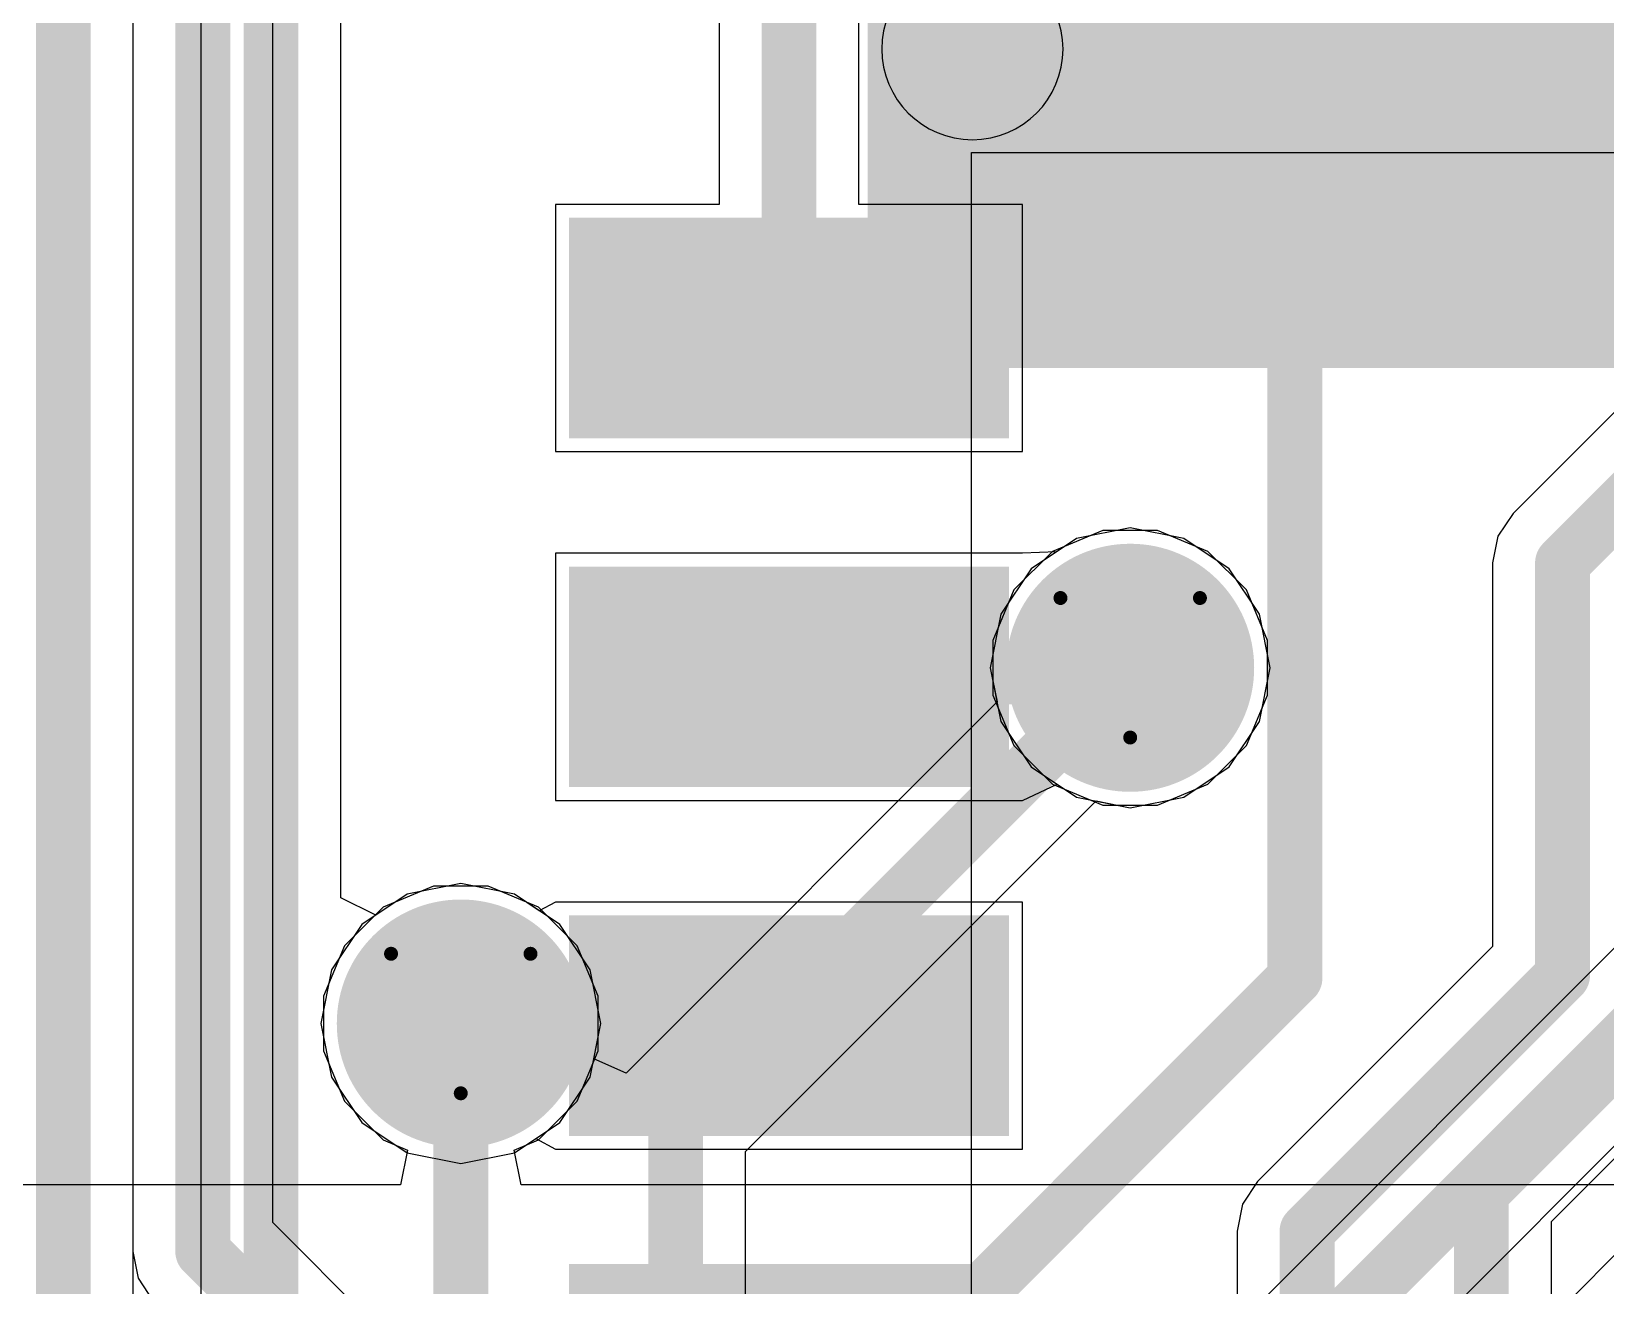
# Model space of a CAD drawing. Header units: inches. Extents: x -3 to 423, y -3 to 110.
# Drawn here: x 38.59 to 44.33, y 62.39 to 66.96 of the extents above; entities that cross this region are included whole.
import ezdxf

# ---------------------------------------------------------------- set-up
doc = ezdxf.new("R2010")
doc.units = ezdxf.units.IN
for name, color, linetype in [('Bottom Layer', 5, 'Continuous'), ('Bottom Paste', 16, 'Continuous'), ('Bottom Solder', 6, 'Continuous'), ('Drill Drawing', 1, 'Continuous'), ('Mechanical 15', 56, 'Continuous'), ('Mid Layer', 16, 'Continuous'), ('Mid Layer 2', 76, 'Continuous'), ('Top Layer', 1, 'Continuous'), ('Top Overlay', 2, 'Continuous'), ('Top Paste', 8, 'Continuous'), ('Top Solder', 216, 'Continuous'), ('Via Holes', 16, 'Continuous')]:
    doc.layers.add(name, color=color, linetype=linetype)

# ---------------------------------------------------------------- blocks, each defined once
blk = doc.blocks.new('50SVPF68M_B_43')
at = {"layer": 'Bottom Layer'}
blk.add_hatch(color=5, dxfattribs=at).paths.add_polyline_path([(2.2499955, 0.8250047), (6.7499865, 0.8250047), (6.7499865, -0.8250047), (2.2499955, -0.8250047)])
at = {"layer": 'Bottom Paste'}
blk.add_hatch(color=16, dxfattribs=at).paths.add_polyline_path([(2.2499955, 0.8250047), (6.7499865, 0.8250047), (6.7499865, -0.8250047), (2.2499955, -0.8250047)])
at = {"layer": 'Bottom Solder'}
blk.add_hatch(color=6, dxfattribs=at).paths.add_polyline_path([(2.1991955, 0.8758046999999999), (6.8007865, 0.8758046999999999), (6.8007865, -0.8758046999999999), (2.1991955, -0.8758046999999999)])
blk = doc.blocks.new('SOIC8_1_27_5X4MM_56')
at = {"layer": 'Top Layer'}
for points in [[(-2.2049994, -3.39999955), (-2.2049994, -1.99999981), (-1.6050006, -1.99999981), (-1.6050006, -3.39999955)], [(-0.9349993999999998, -3.39999955), (-0.9349994, -1.99999981), (-0.3350006000000001, -1.99999981), (-0.3350005999999998, -3.39999955)], [(0.3350006000000001, -3.39999955), (0.3350005999999998, -1.99999981), (0.9349993999999998, -1.99999981), (0.9349994, -3.39999955)]]:
    blk.add_hatch(color=1, dxfattribs=at).paths.add_polyline_path(points)
at = {"layer": 'Top Paste'}
for points in [[(-2.2049994, -3.39999955), (-2.2049994, -1.99999981), (-1.6050006, -1.99999981), (-1.6050006, -3.39999955)], [(-0.9349993999999998, -3.39999955), (-0.9349994, -1.99999981), (-0.3350006000000001, -1.99999981), (-0.3350005999999998, -3.39999955)], [(0.3350006000000001, -3.39999955), (0.3350005999999998, -1.99999981), (0.9349993999999998, -1.99999981), (0.9349994, -3.39999955)]]:
    blk.add_hatch(color=8, dxfattribs=at).paths.add_polyline_path(points)
at = {"layer": 'Top Solder'}
for points in [[(-2.3065994, -3.501599549999999), (-2.3065994, -1.89839981), (-1.5034006, -1.89839981), (-1.5034006, -3.501599549999999)], [(-1.0365994, -3.501599549999999), (-1.0365994, -1.89839981), (-0.2334006000000002, -1.89839981), (-0.2334005999999998, -3.501599549999999)], [(0.2334006000000002, -3.501599549999999), (0.2334005999999998, -1.89839981), (1.0365994, -1.89839981), (1.0365994, -3.501599549999999)], [(1.5034006, -3.501599549999999), (1.5034006, -1.89839981), (2.3065994, -1.89839981), (2.3065994, -3.501599549999999)]]:
    blk.add_hatch(color=216, dxfattribs=at).paths.add_polyline_path(points)
at = {"layer": 'Mechanical 15'}
for p, q in [((-2.54456946, -2.03564998), (-2.54456946, 2.032)), ((2.54, -2.03564998), (-2.54456946, -2.03564998))]:
    blk.add_line(p, q, dxfattribs=at)
at = {"layer": 'Top Overlay'}
for points in [[(-2.50000008, -1.26891034, 0.127, 0.127, 0), (-2.50000008, 2.00000108, 0.127, 0.127, 0)], [(-1.76890934, -2.00000108, 0.127, 0.127, 0), (-2.50000008, -1.26891034, 0.127, 0.127, 0)]]:
    blk.add_lwpolyline(points, format="xyseb", dxfattribs=at)
for points, format in [([(-2.53175008, -1.26891034, 0.0635, 0.0635, 1), (-2.46825008, -1.26891034, 0.0635, 0.0635, 1)], "xyseb"), ([(-2.53175008, -1.26891034, 0.0635, 0.0635, 1), (-2.46825008, -1.26891034, 0.0635, 0.0635, 1)], "xyseb"), ([(-2.5908, -2.032, 1), (-3.2512, -2.032, 1)], "xyb"), ([(-2.92379908, -2.10000088, 0.1524, 0.1524, 1), (-3.07619908, -2.10000088, 0.1524, 0.1524, 1)], "xyseb"), ([(-1.80065934, -2.00000108, 0.0635, 0.0635, 1), (-1.73715934, -2.00000108, 0.0635, 0.0635, 1)], "xyseb"), ([(-2.96189908, -2.10000088, 0.0762, 0.0762, 1), (-2.88569908, -2.10000088, 0.0762, 0.0762, 1)], "xyseb"), ([(-2.5908, -2.032, 1), (-2.5908, -2.032, 1)], "xyb")]:
    blk.add_lwpolyline(points, format=format, close=True, dxfattribs=at)

msp = doc.modelspace()

# ---------------------------------------------------------------- hatches: boundary and pattern name
at = {"layer": 'Bottom Layer'}
h = msp.add_hatch(color=5, dxfattribs=at)
edge = h.paths.add_edge_path()
edge.add_arc((42.5958, 64.643), 0.3499993, 0, 360)
h = msp.add_hatch(color=5, dxfattribs=at)
edge = h.paths.add_edge_path()
edge.add_arc((40.1574, 63.3476), 0.3499993, 0, 360)
at = {"layer": 'Bottom Solder'}
h = msp.add_hatch(color=6, dxfattribs=at)
edge = h.paths.add_edge_path()
edge.add_arc((42.5958, 64.643), 0.4515993, 0, 360)
h = msp.add_hatch(color=6, dxfattribs=at)
edge = h.paths.add_edge_path()
edge.add_arc((40.1574, 63.3476), 0.4515993, 0, 360)
at = {"layer": 'Mid Layer'}
h = msp.add_hatch(color=16, dxfattribs=at)
edge = h.paths.add_edge_path()
edge.add_arc((42.5958, 64.643), 0.3499993, 0, 360)
h = msp.add_hatch(color=16, dxfattribs=at)
edge = h.paths.add_edge_path()
edge.add_arc((40.1574, 63.3476), 0.3499993, 0, 360)
at = {"layer": 'Mid Layer 2'}
h = msp.add_hatch(color=76, dxfattribs=at)
edge = h.paths.add_edge_path()
edge.add_arc((42.5958, 64.643), 0.3499993, 0, 360)
h = msp.add_hatch(color=76, dxfattribs=at)
edge = h.paths.add_edge_path()
edge.add_arc((40.1574, 63.3476), 0.3499993, 0, 360)
at = {"layer": 'Top Layer'}
h = msp.add_hatch(color=1, dxfattribs=at)
edge = h.paths.add_edge_path()
edge.add_arc((42.5958, 64.643), 0.3499993, 0, 360)
h = msp.add_hatch(color=1, dxfattribs=at)
edge = h.paths.add_edge_path()
edge.add_arc((40.1574, 63.3476), 0.3499993, 0, 360)
at = {"layer": 'Top Solder'}
h = msp.add_hatch(color=216, dxfattribs=at)
edge = h.paths.add_edge_path()
edge.add_arc((42.5958, 64.643), 0.4515993, 0, 360)
h = msp.add_hatch(color=216, dxfattribs=at)
edge = h.paths.add_edge_path()
edge.add_arc((40.1574, 63.3476), 0.4515993, 0, 360)
at = {"layer": 'Via Holes'}
h = msp.add_hatch(color=7, dxfattribs=at)
edge = h.paths.add_edge_path()
edge.add_arc((42.5958, 64.643), 0.2499995, 0, 360)
h = msp.add_hatch(color=7, dxfattribs=at)
edge = h.paths.add_edge_path()
edge.add_arc((40.1574, 63.3476), 0.2499995, 0, 360)

# ---------------------------------------------------------------- linework, layer by layer
at = {"layer": 'Bottom Layer'}
for p, q in [((38.96449662, 51.27960026), (38.96449662, 72.62740618)), ((39.21110268, 71.84600058), (39.21110268, 62.21069854)), ((39.72089592, 63.80549595999999), (39.72089592, 71.74042039999999)), ((42.5958, 65.15279578), (42.40071021999999, 65.11398965999999)), ((42.79088977999999, 65.11398965999999), (42.5958, 65.15279578)), ((42.40071021999999, 65.11398965999999), (42.23532066, 65.00347934)), ((42.95627934, 65.00347934), (42.79088977999999, 65.11398965999999)), ((42.23532066, 65.00347934), (42.12481034, 64.83808977999999)), ((43.06678966, 64.83808977999999), (42.95627934, 65.00347934)), ((42.12481034, 64.83808977999999), (42.08600422, 64.643)), ((43.10559578, 64.643), (43.06678966, 64.83808977999999)), ((42.08600422, 64.643), (42.11077684, 64.51845617999999)), ((43.06678966, 64.44791022), (43.10559578, 64.643)), ((42.11077684, 64.51845617999999), (40.759761, 63.16743779999999)), ((42.95627934, 64.28252066), (43.06678966, 64.44791022)), ((42.79088977999999, 64.17201034), (42.95627934, 64.28252066)), ((42.5958, 64.13320422), (42.79088977999999, 64.17201034)), ((41.19489602, 62.88161922), (42.47125618, 64.15797684)), ((42.47125618, 64.15797684), (42.5958, 64.13320422)), ((45.91701256, 64.06124094), (43.05976148, 61.20398732)), ((39.96231022, 63.81858966), (39.84789592, 63.74214074)), ((40.1574, 63.85739578), (39.96231022, 63.81858966)), ((40.35248978, 63.81858966), (40.1574, 63.85739578)), ((40.51787934, 63.70807934), (40.35248978, 63.81858966)), ((39.84789592, 63.74214074), (39.72089592, 63.80549595999999)), ((40.62838966, 63.54268978), (40.51787934, 63.70807934)), ((44.41683268, 63.6802384), (41.31222878, 60.57563449999999)), ((40.66719578, 63.3476), (40.62838966, 63.54268978)), ((40.64167639999999, 63.21930714), (40.66719578, 63.3476)), ((41.54489531999999, 60.08734743999999), (44.77730948, 63.31976159999999)), ((40.759761, 63.16743779999999), (40.64167639999999, 63.21930714)), ((41.19489602, 60.6242374), (41.19489602, 62.88161922))]:
    msp.add_line(p, q, dxfattribs=at)
for points in [[(38.7096, 51.27960026, 0.1999996, 0.1999996, 0), (38.7096, 72.89040032, 0.1999996, 0.1999996, 0)], [(39.4659993, 62.21069854, 0.1999996, 0.1999996, 0), (39.4659993, 71.84600058, 0.1999996, 0.1999996, 0)], [(40.9399994, 62.9871994, 0.1999996, 0.1999996, 0), (42.5958, 64.643, 0.1999996, 0.1999996, 0)], [(41.2899987, 60.19292762, 0.1999996, 0.1999996, 0), (44.59707108, 63.5, 0.1999996, 0.1999996, 0)], [(40.1574, 61.23239213999999, 0.1999996, 0.1999996, 0), (40.1574, 63.3476, 0.1999996, 0.1999996, 0)], [(40.9399994, 57.719849, 0.1999996, 0.1999996, 0), (40.9399994, 62.9871994, 0.1999996, 0.1999996, 0)]]:
    msp.add_lwpolyline(points, format="xyseb", dxfattribs=at)
for points in [[(42.5458001, 64.643, 0.0999998, 0.0999998, 1), (42.6457999, 64.643, 0.0999998, 0.0999998, 1)], [(40.10740009999999, 63.3476, 0.0999998, 0.0999998, 1), (40.2073999, 63.3476, 0.0999998, 0.0999998, 1)], [(40.8899995, 62.9871994, 0.0999998, 0.0999998, 1), (40.98999929999999, 62.9871994, 0.0999998, 0.0999998, 1)], [(40.8899995, 62.9871994, 0.0999998, 0.0999998, 1), (40.98999929999999, 62.9871994, 0.0999998, 0.0999998, 1)]]:
    msp.add_lwpolyline(points, format="xyseb", close=True, dxfattribs=at)
at = {"layer": 'Drill Drawing'}
for points in [[(42.3418, 64.897, 0.0508, 0.0508, 0), (42.8498, 64.897, 0.0508, 0.0508, 0)], [(42.3418, 64.897, 0.0508, 0.0508, 0), (42.5958, 64.389, 0.0508, 0.0508, 0)], [(42.5958, 64.389, 0.0508, 0.0508, 0), (42.8498, 64.897, 0.0508, 0.0508, 0)], [(39.9034, 63.6016, 0.0508, 0.0508, 0), (40.4114, 63.6016, 0.0508, 0.0508, 0)], [(39.9034, 63.6016, 0.0508, 0.0508, 0), (40.1574, 63.0936, 0.0508, 0.0508, 0)], [(40.1574, 63.0936, 0.0508, 0.0508, 0), (40.4114, 63.6016, 0.0508, 0.0508, 0)]]:
    msp.add_lwpolyline(points, format="xyseb", dxfattribs=at)
for points in [[(42.3291, 64.897, 0.0254, 0.0254, 1), (42.35449999999999, 64.897, 0.0254, 0.0254, 1)], [(42.3291, 64.897, 0.0254, 0.0254, 1), (42.35449999999999, 64.897, 0.0254, 0.0254, 1)], [(42.8371, 64.897, 0.0254, 0.0254, 1), (42.8625, 64.897, 0.0254, 0.0254, 1)], [(42.8371, 64.897, 0.0254, 0.0254, 1), (42.8625, 64.897, 0.0254, 0.0254, 1)], [(42.5831, 64.389, 0.0254, 0.0254, 1), (42.6085, 64.389, 0.0254, 0.0254, 1)], [(42.5831, 64.389, 0.0254, 0.0254, 1), (42.6085, 64.389, 0.0254, 0.0254, 1)], [(39.8907, 63.6016, 0.0254, 0.0254, 1), (39.91609999999999, 63.6016, 0.0254, 0.0254, 1)], [(39.8907, 63.6016, 0.0254, 0.0254, 1), (39.91609999999999, 63.6016, 0.0254, 0.0254, 1)], [(40.3987, 63.6016, 0.0254, 0.0254, 1), (40.4241, 63.6016, 0.0254, 0.0254, 1)], [(40.3987, 63.6016, 0.0254, 0.0254, 1), (40.4241, 63.6016, 0.0254, 0.0254, 1)], [(40.1447, 63.0936, 0.0254, 0.0254, 1), (40.1701, 63.0936, 0.0254, 0.0254, 1)], [(40.1447, 63.0936, 0.0254, 0.0254, 1), (40.1701, 63.0936, 0.0254, 0.0254, 1)]]:
    msp.add_lwpolyline(points, format="xyseb", close=True, dxfattribs=at)
at = {"layer": 'Mid Layer'}
for p, q in [((42.5958, 65.15279578), (42.40071021999999, 65.11398965999999)), ((42.79088977999999, 65.11398965999999), (42.5958, 65.15279578)), ((42.40071021999999, 65.11398965999999), (42.23532066, 65.00347934)), ((42.95627934, 65.00347934), (42.79088977999999, 65.11398965999999)), ((42.23532066, 65.00347934), (42.12481034, 64.83808977999999)), ((43.06678966, 64.83808977999999), (42.95627934, 65.00347934)), ((42.12481034, 64.83808977999999), (42.08600422, 64.643)), ((43.10559578, 64.643), (43.06678966, 64.83808977999999)), ((42.08600422, 64.643), (42.12481034, 64.44791022)), ((43.06678966, 64.44791022), (43.10559578, 64.643)), ((42.12481034, 64.44791022), (42.23532066, 64.28252066)), ((42.95627934, 64.28252066), (43.06678966, 64.44791022)), ((42.23532066, 64.28252066), (42.40071021999999, 64.17201034)), ((42.79088977999999, 64.17201034), (42.95627934, 64.28252066)), ((42.40071021999999, 64.17201034), (42.5958, 64.13320422)), ((42.5958, 64.13320422), (42.79088977999999, 64.17201034)), ((39.96231022, 63.81858966), (39.79692066, 63.70807934)), ((40.1574, 63.85739578), (39.96231022, 63.81858966)), ((40.35248978, 63.81858966), (40.1574, 63.85739578)), ((40.51787934, 63.70807934), (40.35248978, 63.81858966)), ((39.79692066, 63.70807934), (39.68641034, 63.54268978)), ((40.62838966, 63.54268978), (40.51787934, 63.70807934)), ((39.68641034, 63.54268978), (39.64760422, 63.3476)), ((40.66719578, 63.3476), (40.62838966, 63.54268978)), ((39.64760422, 63.3476), (39.68641034, 63.15251022)), ((40.62838966, 63.15251022), (40.66719578, 63.3476)), ((39.68641034, 63.15251022), (39.79692066, 62.98712066)), ((40.51787934, 62.98712066), (40.62838966, 63.15251022)), ((39.79692066, 62.98712066), (39.96231022, 62.87661033999999)), ((40.35248978, 62.87661033999999), (40.51787934, 62.98712066)), ((39.96231022, 62.87661033999999), (40.1574, 62.83780422)), ((40.1574, 62.83780422), (40.35248978, 62.87661033999999))]:
    msp.add_line(p, q, dxfattribs=at)
at = {"layer": 'Mid Layer 2'}
for p, q in [((42.49634375999999, 65.14299899999999), (42.31257222, 65.06688027999999)), ((42.69525624, 65.14299899999999), (42.49634375999999, 65.14299899999999)), ((42.87902777999999, 65.06688027999999), (42.69525624, 65.14299899999999)), ((42.31257222, 65.06688027999999), (42.17191972, 64.92622777999999)), ((43.01968028, 64.92622777999999), (42.87902777999999, 65.06688027999999)), ((42.17191972, 64.92622777999999), (42.095801, 64.74245624)), ((43.095799, 64.74245624), (43.01968028, 64.92622777999999)), ((42.095801, 64.74245624), (42.095801, 64.54354375999999)), ((43.095799, 64.54354375999999), (43.095799, 64.74245624)), ((42.095801, 64.54354375999999), (42.17191972, 64.35977222)), ((43.01968028, 64.35977222), (43.095799, 64.54354375999999)), ((42.17191972, 64.35977222), (42.31257222, 64.21911972)), ((42.87902777999999, 64.21911972), (43.01968028, 64.35977222)), ((42.31257222, 64.21911972), (42.49634375999999, 64.143001)), ((42.69525624, 64.143001), (42.87902777999999, 64.21911972)), ((42.49634375999999, 64.143001), (42.69525624, 64.143001)), ((40.05794375999999, 63.847599), (39.87417222, 63.77148028)), ((40.25685624, 63.847599), (40.05794375999999, 63.847599)), ((40.44062777999999, 63.77148028), (40.25685624, 63.847599)), ((39.87417222, 63.77148028), (39.73351972, 63.63082778)), ((40.58128027999999, 63.63082778), (40.44062777999999, 63.77148028)), ((39.73351972, 63.63082778), (39.657401, 63.44705623999999)), ((40.657399, 63.44705623999999), (40.58128027999999, 63.63082778)), ((39.657401, 63.44705623999999), (39.657401, 63.24814376)), ((40.657399, 63.24814376), (40.657399, 63.44705623999999)), ((39.657401, 63.24814376), (39.73351972, 63.06437221999999)), ((40.58128027999999, 63.06437221999999), (40.657399, 63.24814376)), ((39.73351972, 63.06437221999999), (39.87417222, 62.92371971999999)), ((40.44062777999999, 62.92371971999999), (40.58128027999999, 63.06437221999999)), ((39.87417222, 62.92371971999999), (39.96282583999999, 62.88699894)), ((40.35197416, 62.88699894), (40.44062777999999, 62.92371971999999)), ((39.96282583999999, 62.88699894), (39.937563, 62.75999894)), ((40.377237, 62.75999894), (40.35197416, 62.88699894)), ((39.937563, 62.75999894), (32.7914, 62.75999894)), ((51.8187559, 62.75999894), (40.377237, 62.75999894))]:
    msp.add_line(p, q, dxfattribs=at)
at = {"layer": 'Top Layer'}
for p, q in [((41.60790763999999, 66.32999942), (41.60790763999999, 68.06442064)), ((41.0981144, 67.9151042), (41.0981144, 66.32999942)), ((38.96270338, 67.27850907999999), (38.96270338, 62.51740099999999)), ((39.47249662, 62.62298118), (39.47249662, 67.1729289)), ((41.0981144, 66.32999942), (40.50301272, 66.32999942)), ((40.50301272, 66.32999942), (40.50301272, 65.43000122)), ((42.20300932, 66.32999942), (41.60790763999999, 66.32999942)), ((42.20300932, 65.43000122), (42.20300932, 66.32999942)), ((44.8454272, 66.06023872), (43.9903616, 65.20517312)), ((40.50301272, 65.43000122), (42.20300932, 65.43000122)), ((43.9903616, 65.20517312), (43.93510644, 65.12248088)), ((42.5958, 65.15279578), (42.40071021999999, 65.11398965999999)), ((42.79088977999999, 65.11398965999999), (42.5958, 65.15279578)), ((42.40071021999999, 65.11398965999999), (42.32781984, 65.06528516)), ((42.95627934, 65.00347934), (42.79088977999999, 65.11398965999999)), ((43.93510644, 65.12248088), (43.91570338, 65.02493471999999)), ((42.20300423999999, 65.05999942), (40.50301272, 65.05999942)), ((40.50301272, 65.05999942), (40.50301272, 64.16000122)), ((42.20300678, 65.0600045), (42.20300423999999, 65.05999942)), ((42.20300932, 65.06000196), (42.20300678, 65.0600045)), ((42.32781984, 65.06528516), (42.20300932, 65.06000196)), ((43.91570338, 65.02493471999999), (43.91570338, 63.62814299999999)), ((43.06678966, 64.83808977999999), (42.95627934, 65.00347934)), ((43.10559578, 64.643), (43.06678966, 64.83808977999999)), ((43.06678966, 64.44791022), (43.10559578, 64.643)), ((42.95627934, 64.28252066), (43.06678966, 64.44791022)), ((42.79088977999999, 64.17201034), (42.95627934, 64.28252066)), ((42.20300678, 64.15999867999999), (42.33000931999999, 64.2192518)), ((42.33000931999999, 64.2192518), (42.40071021999999, 64.17201034)), ((44.12989396, 62.62640764), (45.77601207999999, 64.27252576000001)), ((40.50301272, 64.16000122), (42.20300678, 64.16000122)), ((42.20300678, 64.16000122), (42.20300678, 64.15999867999999)), ((42.40071021999999, 64.17201034), (42.5958, 64.13320422)), ((42.5958, 64.13320422), (42.79088977999999, 64.17201034)), ((39.96231022, 63.81858966), (39.79692066, 63.70807934)), ((40.1574, 63.85739578), (39.96231022, 63.81858966)), ((40.35248978, 63.81858966), (40.1574, 63.85739578)), ((40.44315761999999, 63.75800812), (40.35248978, 63.81858966)), ((40.50301526, 63.79000196), (40.44315761999999, 63.75800812)), ((40.50301526, 63.78999942), (40.50301526, 63.79000196)), ((42.20300932, 63.78999942), (40.50301526, 63.78999942)), ((42.20300932, 62.89000121999999), (42.20300932, 63.78999942)), ((39.79692066, 63.70807934), (39.68641034, 63.54268978)), ((43.91570338, 63.62814299999999), (43.05976148, 62.7722011)), ((39.68641034, 63.54268978), (39.64760422, 63.3476)), ((39.64760422, 63.3476), (39.68641034, 63.15251022)), ((39.68641034, 63.15251022), (39.79692066, 62.98712066)), ((39.79692066, 62.98712066), (39.96231022, 62.87661033999999)), ((40.35248978, 62.87661033999999), (40.43051858, 62.92874892)), ((40.43051858, 62.92874892), (40.50301526, 62.88999868)), ((39.96231022, 62.87661033999999), (40.1574, 62.83780422)), ((40.1574, 62.83780422), (40.35248978, 62.87661033999999)), ((40.50301526, 62.88999868), (40.50301526, 62.89000121999999)), ((40.50301526, 62.89000121999999), (42.20300932, 62.89000121999999)), ((43.05976148, 62.7722011), (43.00450632, 62.68950886)), ((43.00450632, 62.68950886), (42.98510326, 62.5919627)), ((42.72238598, 59.37309435999999), (39.47249662, 62.62298118)), ((44.12989396, 57.75054998), (44.12989396, 62.62640764)), ((42.98510326, 62.5919627), (42.98510326, 60.15802802)), ((38.96270338, 62.51740099999999), (38.98210644, 62.41985483999999)), ((38.98210644, 62.41985483999999), (39.0373616, 62.3371626))]:
    msp.add_line(p, q, dxfattribs=at)
for points in [[(41.35301102, 65.88000032, 0.1999996, 0.1999996, 0), (41.35301102, 68.17000081999998, 0.1999996, 0.1999996, 0)], [(39.2176, 62.51740099999999, 0.1999996, 0.1999996, 0), (39.2176, 67.27850907999999, 0.1999996, 0.1999996, 0)], [(43.19580134, 65.86580172000001, 0.1999996, 0.1999996, 0), (44.47986786, 67.14986824, 0.1999996, 0.1999996, 0)], [(43.19580134, 63.5127889, 0.1999996, 0.1999996, 0), (43.19580134, 65.86580172000001, 0.1999996, 0.1999996, 0)], [(44.1706, 65.02493471999999, 0.1999996, 0.1999996, 0), (45.0256656, 65.88000032, 0.1999996, 0.1999996, 0)], [(44.1706, 63.52256282, 0.1999996, 0.1999996, 0), (44.1706, 65.02493471999999, 0.1999996, 0.1999996, 0)], [(42.56280032, 64.61000032, 0.1999996, 0.1999996, 0), (42.5958, 64.643, 0.1999996, 0.1999996, 0)], [(41.35301102, 64.61000032, 0.1999996, 0.1999996, 0), (42.56280032, 64.61000032, 0.1999996, 0.1999996, 0)], [(43.87499733999999, 62.73198781999999, 0.1999996, 0.1999996, 0), (45.75300984, 64.61000032, 0.1999996, 0.1999996, 0)], [(41.75301276, 62.07000031999999, 0.1999996, 0.1999996, 0), (43.19580134, 63.5127889, 0.1999996, 0.1999996, 0)], [(43.23999988, 62.5919627, 0.1999996, 0.1999996, 0), (44.1706, 63.52256282, 0.1999996, 0.1999996, 0)], [(40.1574, 63.3476, 0.1999996, 0.1999996, 0), (40.16499967999999, 63.34000031999999, 0.1999996, 0.1999996, 0)], [(40.16499967999999, 63.34000031999999, 0.1999996, 0.1999996, 0), (41.35301102, 63.34000031999999, 0.1999996, 0.1999996, 0)], [(43.87499733999999, 57.60257212, 0.1999996, 0.1999996, 0), (43.87499733999999, 62.73198781999999, 0.1999996, 0.1999996, 0)], [(43.23999988, 59.72700018, 0.1999996, 0.1999996, 0), (43.23999988, 62.5919627, 0.1999996, 0.1999996, 0)], [(39.2176, 62.51740099999999, 0.1999996, 0.1999996, 0), (42.56999868, 59.16500232, 0.1999996, 0.1999996, 0)]]:
    msp.add_lwpolyline(points, format="xyseb", dxfattribs=at)
for points in [[(41.30301111999999, 65.88000032, 0.0999998, 0.0999998, 1), (41.40301092, 65.88000032, 0.0999998, 0.0999998, 1)], [(43.14580144, 65.86580172000001, 0.0999998, 0.0999998, 1), (43.24580124, 65.86580172000001, 0.0999998, 0.0999998, 1)], [(43.14580144, 65.86580172000001, 0.0999998, 0.0999998, 1), (43.24580124, 65.86580172000001, 0.0999998, 0.0999998, 1)], [(44.1206001, 65.02493471999999, 0.0999998, 0.0999998, 1), (44.2205999, 65.02493471999999, 0.0999998, 0.0999998, 1)], [(44.1206001, 65.02493471999999, 0.0999998, 0.0999998, 1), (44.2205999, 65.02493471999999, 0.0999998, 0.0999998, 1)], [(42.5458001, 64.643, 0.0999998, 0.0999998, 1), (42.6457999, 64.643, 0.0999998, 0.0999998, 1)], [(41.30301111999999, 64.61000032, 0.0999998, 0.0999998, 1), (41.40301092, 64.61000032, 0.0999998, 0.0999998, 1)], [(42.51280042, 64.61000032, 0.0999998, 0.0999998, 1), (42.61280022, 64.61000032, 0.0999998, 0.0999998, 1)], [(42.51280042, 64.61000032, 0.0999998, 0.0999998, 1), (42.61280022, 64.61000032, 0.0999998, 0.0999998, 1)], [(43.14580144, 63.5127889, 0.0999998, 0.0999998, 1), (43.24580124, 63.5127889, 0.0999998, 0.0999998, 1)], [(43.14580144, 63.5127889, 0.0999998, 0.0999998, 1), (43.24580124, 63.5127889, 0.0999998, 0.0999998, 1)], [(44.1206001, 63.52256282, 0.0999998, 0.0999998, 1), (44.2205999, 63.52256282, 0.0999998, 0.0999998, 1)], [(44.1206001, 63.52256282, 0.0999998, 0.0999998, 1), (44.2205999, 63.52256282, 0.0999998, 0.0999998, 1)], [(40.10740009999999, 63.3476, 0.0999998, 0.0999998, 1), (40.2073999, 63.3476, 0.0999998, 0.0999998, 1)], [(40.11499978, 63.34000031999999, 0.0999998, 0.0999998, 1), (40.21499958, 63.34000031999999, 0.0999998, 0.0999998, 1)], [(40.11499978, 63.34000031999999, 0.0999998, 0.0999998, 1), (40.21499958, 63.34000031999999, 0.0999998, 0.0999998, 1)], [(41.30301111999999, 63.34000031999999, 0.0999998, 0.0999998, 1), (41.40301092, 63.34000031999999, 0.0999998, 0.0999998, 1)], [(43.82499744, 62.73198781999999, 0.0999998, 0.0999998, 1), (43.92499724, 62.73198781999999, 0.0999998, 0.0999998, 1)], [(43.82499744, 62.73198781999999, 0.0999998, 0.0999998, 1), (43.92499724, 62.73198781999999, 0.0999998, 0.0999998, 1)], [(43.18999998, 62.5919627, 0.0999998, 0.0999998, 1), (43.28999978, 62.5919627, 0.0999998, 0.0999998, 1)], [(43.18999998, 62.5919627, 0.0999998, 0.0999998, 1), (43.28999978, 62.5919627, 0.0999998, 0.0999998, 1)], [(39.16760009999999, 62.51740099999999, 0.0999998, 0.0999998, 1), (39.2675999, 62.51740099999999, 0.0999998, 0.0999998, 1)], [(39.16760009999999, 62.51740099999999, 0.0999998, 0.0999998, 1), (39.2675999, 62.51740099999999, 0.0999998, 0.0999998, 1)]]:
    msp.add_lwpolyline(points, format="xyseb", close=True, dxfattribs=at)

# ---------------------------------------------------------------- block references
msp.add_blockref('50SVPF68M_B_43', (39.43989318, 66.60988456))
at = {"rotation": 270}
msp.add_blockref('SOIC8_1_27_5X4MM_56', (44.0530107, 63.97500031999999), dxfattribs=at)

doc.saveas('drawing.dxf')
